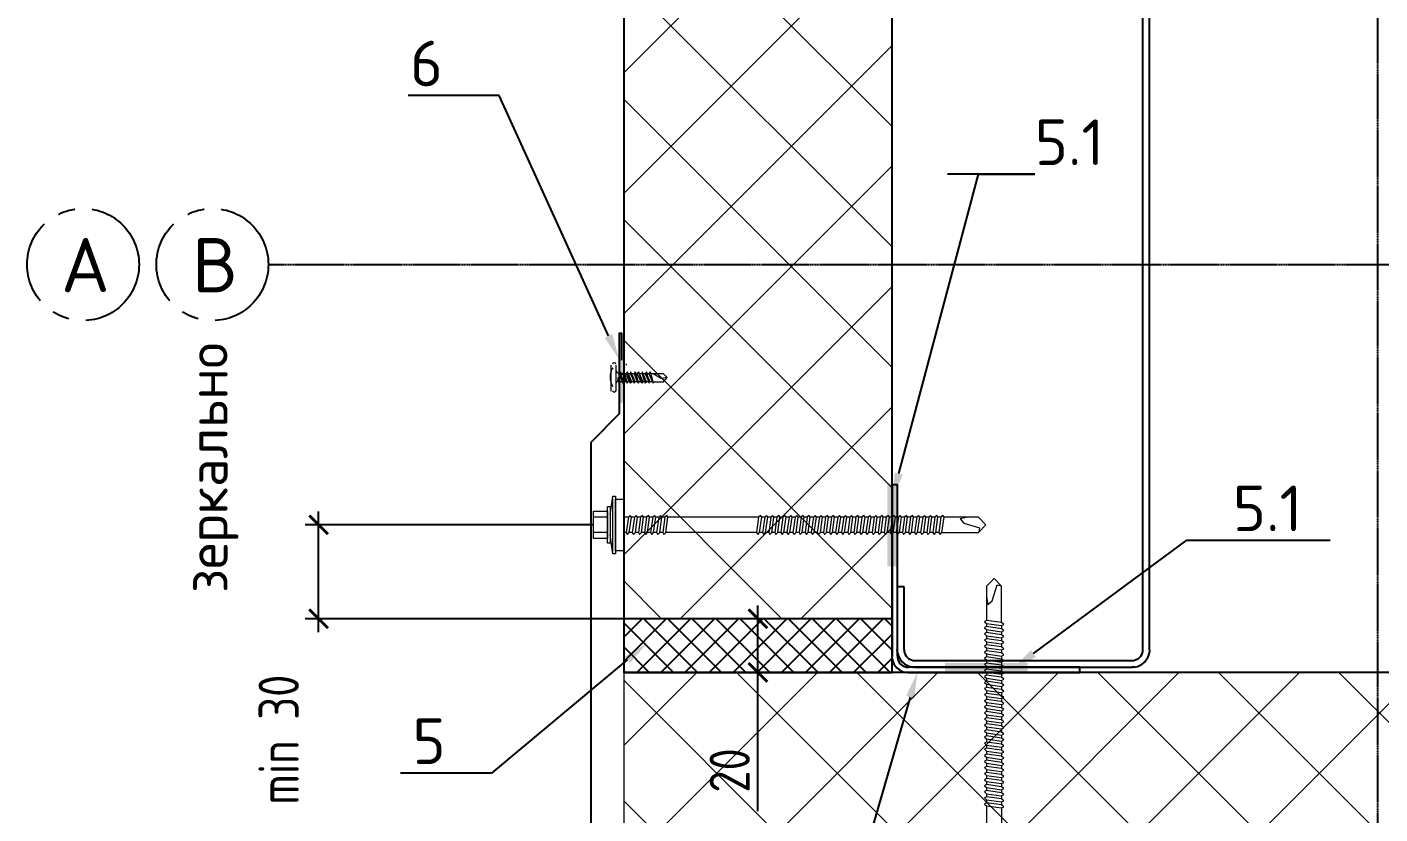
# Model space of a CAD drawing. Header units: millimetres. Extents: x -3689 to 2883575, y -702957 to -604547.
# Drawn here: x 2870078 to 2870582, y -666150 to -665857 of the extents above; entities that cross this region are included whole.
import ezdxf
from ezdxf import colors
from ezdxf.entities.mleader import LeaderData, LeaderLine
from ezdxf.math import Vec2, Vec3

# ---------------------------------------------------------------- set-up
doc = ezdxf.new("R2010")
doc.units = ezdxf.units.MM
doc.header["$PDMODE"] = 35
doc.linetypes.add('CENTER', pattern=[50.800000000000004, 31.75, -6.35, 6.35, -6.35])
doc.layers.add('A-FLOR-DIMS', color=133, linetype='Continuous', lineweight=0)
for name, color, linetype in [('A-FLOR-IDEN', 14, 'Continuous'), ('A-WALL-PATT', 181, 'Continuous'), ('S-GRID', 133, 'CENTER'), ('S-METL', 14, 'Continuous'), ('S-WALL-PATT', 181, 'Continuous')]:
    doc.layers.add(name, color=color, linetype=linetype)
doc.styles.add('GOST 2.304', font='CS_Gost2304.shx')
doc.styles.add('ЕСКД', font='isocpeur.ttf')
doc.dimstyles.new('001.5', dxfattribs={"dimscale": 10, "dimtxt": 1.5, "dimasz": 0.7, "dimexe": 0.5, "dimexo": 0, "dimgap": 0.3, "dimtad": 1, "dimdec": 0, "dimrnd": 0.001, "dimtxsty": 'GOST 2.304', "dimblk": 'ARCHTICK', "dimcen": 0, "dimdle": 0.5, "dimclrd": 256, "dimclre": 256, "dimclrt": 256, "dimadec": 0, "dimazin": 2, "dimtfac": 0.75, "dimtdec": 0, "dimtmove": 1, "dimatfit": 3, "dimfxl": 1, "dimtolj": 1, "dimarcsym": 0})

# ---------------------------------------------------------------- blocks, each defined once
blk = doc.blocks.new('_ARCHTICK')
at = {"color": 0, "linetype": 'ByBlock', "const_width": 0.15}
blk.add_lwpolyline([(-0.5, -0.5), (0.5, 0.5)], dxfattribs=at)
blk = doc.blocks.new('*D764')
at = {"layer": 'A-FLOR-DIMS', "lineweight": -2, "ltscale": 10, "transparency": 16777216}
for p, q in [((2870350.418060291, -666102.2262723129), (2870350.418060291, -666072.2262723129)), ((2870357.024077418, -666077.2262723129), (2870345.418060291, -666077.2262723129)), ((2870357.024077418, -666097.2262723129), (2870345.418060291, -666097.2262723129)), ((2870350.418060291, -666148.879841986), (2870350.418060291, -666097.2262723129))]:
    blk.add_line(p, q, dxfattribs=at)
at = {"layer": 'Defpoints', "color": 0, "ltscale": 10, "transparency": 16777216}
for p in [(2870350.418060291, -666077.2262723129), (2870357.024077418, -666077.2262723129), (2870357.024077418, -666097.2262723129)]:
    blk.add_point(p, dxfattribs=at)
at = {"layer": 'A-FLOR-DIMS', "lineweight": -2, "ltscale": 10, "transparency": 16777216, "xscale": 7, "yscale": 7, "zscale": 7}
for p, rotation in [((2870350.418060291, -666077.2262723129), 90), ((2870350.418060291, -666097.2262723129), 270)]:
    blk.add_blockref('_ARCHTICK', p, dxfattribs=dict(at, rotation=rotation))
at = {"layer": 'A-FLOR-DIMS', "ltscale": 10, "transparency": 16777216, "insert": (2870339.918060291, -666133.7369848439), "char_height": 15, "attachment_point": 5, "rotation": 90, "style": 'GOST 2.304'}
blk.add_mtext('\\A1;20', dxfattribs=at)
blk = doc.blocks.new('*U575')
at = {"color": 0, "lineweight": 0, "ltscale": 10}
for p, q in [((0.9999999999995483, 10.75821146399544), (-1.578047253216045e-13, 3.758211464021094)), ((1.999999999999548, 10.75821146399548), (0.9999999999995483, 10.75821146399544)), ((0.9999999999995483, 10.75821146399544), (1.000000000000452, -10.75821146399535)), ((2.000000000000452, -10.75821146399531), (1.999999999999548, 10.75821146399548)), ((-1.000000000000214, 5.095994904011563), (-6.200000000000213, 5.095994904011344)), ((-6.200000000000213, 5.095994904011344), (-6.199999999999785, -5.095994904011865)), ((-2.853031142658489e-13, 6.794659872000921), (-1.000000000000285, 6.794659872000879)), ((-1.000000000000285, 6.794659872000879), (-0.9999999999997147, -6.794659872000962)), ((-0.9999999999997861, -5.095994904011646), (-1.000000000000214, 5.095994904011563)), ((2.853031142658489e-13, -6.794659872000921), (-2.853031142658489e-13, 6.794659872000921)), ((4.999999999999596, 9.625768151993025), (1.999999999999596, 9.625768151992899)), ((1.999999999999596, 9.625768151992899), (2.000000000000404, -9.625768151992732)), ((5.000000000000404, -9.625768151992606), (4.999999999999596, 9.625768151993025)), ((-1.000000000000119, 2.831108280006405), (-6.200000000000118, 2.831108280006187)), ((5.960699671339194, 2.831108280006697), (4.999999999999881, 2.831108280006657)), ((5.960699671339194, 2.831108280006697), (6.413676996087806, 3.623818598440535)), ((6.75340998968594, -2.831108279977059), (5.960699671339194, 2.831108280006697)), ((6.413676996087806, 3.623818598440535), (7.093142983283565, 2.831108280006745)), ((7.093142983283565, 2.831108280006745), (7.885853301688519, -2.831108279977012)), ((8.225586295286144, 2.831108280006792), (7.093142983283565, 2.831108280006745)), ((8.225586295286144, 2.831108280006792), (7.093142983283565, 2.831108280006745)), ((8.225586295286144, 2.831108280006792), (8.678563620122066, 3.623818598440631)), ((9.018296613720201, -2.831108279976964), (8.225586295286144, 2.831108280006792)), ((8.678563620122066, 3.623818598440631), (9.358029607317826, 2.83110828000684)), ((9.358029607317826, 2.83110828000684), (10.15073992572278, -2.831108279976917)), ((10.49047291932041, 2.831108280006887), (9.358029607317826, 2.83110828000684)), ((10.49047291932041, 2.831108280006887), (9.358029607317826, 2.831108280006839)), ((10.49047291932041, 2.831108280006887), (10.94345024406902, 3.623818598440726)), ((11.28318323772536, -2.831108279976869), (10.49047291932041, 2.831108280006887)), ((10.94345024406902, 3.623818598440726), (11.62291623132298, 2.831108280006935)), ((11.62291623132298, 2.831108280006935), (12.41562654969883, -2.831108279976822)), ((12.75535954329646, 2.831108280006982), (11.62291623126478, 2.831108280006935)), ((12.75535954329646, 2.831108280006983), (11.62291623132298, 2.831108280006935)), ((12.75535954329646, 2.831108280006982), (13.20833686810328, 3.623818598440821)), ((13.54806986170141, -2.831108279976774), (12.75535954329646, 2.831108280006982)), ((13.20833686810328, 3.623818598440821), (13.88780285529904, 2.83110828000703)), ((13.88780285529904, 2.83110828000703), (14.68051317370399, -2.831108279976727)), ((15.02024616730162, 2.831108280007077), (13.88780285529904, 2.83110828000703)), ((15.02024616730162, 2.831108280007078), (13.88780285529904, 2.83110828000703)), ((15.02024616730162, 2.831108280007077), (15.47322349210843, 3.623818598440916)), ((15.81295648570657, -2.831108279976679), (15.02024616730162, 2.831108280007077)), ((15.47322349210843, 3.623818598440916), (16.1526894793042, 2.831108280007125)), ((16.1526894793042, 2.831108280007125), (16.94539979768004, -2.831108279976632)), ((17.28513279133588, 2.831108280007173), (16.1526894793042, 2.831108280007125)), ((17.28513279133588, 2.831108280007173), (16.1526894793042, 2.831108280007126)), ((17.28513279133588, 2.831108280007173), (17.73811011608449, 3.623818598441011)), ((18.07784310968262, -2.831108279976584), (17.28513279133588, 2.831108280007173)), ((17.73811011608449, 3.623818598441011), (18.41757610328025, 2.83110828000722)), ((18.41757610328025, 2.83110828000722), (19.2102864216852, -2.831108279976537)), ((19.55001941528283, 2.831108280007268), (18.41757610328025, 2.83110828000722)), ((19.55001941528283, 2.831108280007268), (18.41757610328025, 2.831108280007221)), ((19.55001941528283, 2.831108280007268), (20.00299674011875, 3.623818598441106)), ((20.34272973371688, -2.831108279976489), (19.55001941528283, 2.831108280007268)), ((20.00299674011875, 3.623818598441106), (20.68246272731451, 2.831108280007316)), ((20.68246272731451, 2.831108280007316), (21.47517304571946, -2.831108279976441)), ((21.81490603931709, 2.831108280007363), (20.68246272731451, 2.831108280007316)), ((54.50058852800316, 2.831108280007788), (20.68246272731451, 2.831108280007316)), ((54.50058852800316, 2.831108280007788), (54.95356585283909, 3.623818598441626)), ((55.29329884643724, -2.831108279975969), (54.50058852800316, 2.831108280007788)), ((54.95356585283909, 3.623818598441626), (55.63303184003485, 2.831108280007835)), ((55.63303184003485, 2.831108280007835), (56.42574215843982, -2.831108279975922)), ((56.76547515203742, 2.831108280007883), (55.63303184003485, 2.831108280007835)), ((56.76547515209563, 2.831108280007883), (57.21845247684425, 3.623818598441721)), ((57.5581854704424, -2.831108279975874), (56.76547515209563, 2.831108280007883)), ((57.21845247684425, 3.623818598441721), (57.89791846404, 2.83110828000793)), ((57.89791846404, 2.83110828000793), (58.69062878244497, -2.831108279975826)), ((59.03036177604258, 2.831108280007978), (57.89791846404, 2.83110828000793)), ((59.03036177604258, 2.831108280007978), (59.48333910087851, 3.623818598441816)), ((59.82307209447666, -2.831108279975779), (59.03036177604258, 2.831108280007978)), ((59.48333910087851, 3.623818598441816), (60.16280508807426, 2.831108280008025)), ((60.16280508807426, 2.831108280008025), (60.95551540647924, -2.831108279975731)), ((61.29524840007684, 2.831108280008073), (60.16280508807426, 2.831108280008025)), ((61.29524840007684, 2.831108280008073), (61.74822572482546, 3.623818598441911)), ((62.08795871848181, -2.831108279975684), (61.29524840007684, 2.831108280008073)), ((61.74822572482546, 3.623818598441911), (62.42769171207942, 2.83110828000812)), ((62.42769171207942, 2.83110828000812), (63.22040203045529, -2.831108279975636)), ((63.5601350240529, 2.831108280008168), (62.42769171202121, 2.83110828000812)), ((63.5601350240529, 2.831108280008168), (64.01311234885972, 3.623818598442006)), ((64.35284534245787, -2.831108279975589), (63.5601350240529, 2.831108280008168)), ((64.01311234885972, 3.623818598442006), (64.69257833605548, 2.831108280008215)), ((64.69257833605548, 2.831108280008215), (65.48528865446045, -2.831108279975541)), ((65.82502164805805, 2.831108280008263), (64.69257833605548, 2.831108280008215)), ((65.82502164805805, 2.831108280008263), (66.27799897286488, 3.623818598442101)), ((66.61773196646303, -2.831108279975494), (65.82502164805805, 2.831108280008263)), ((66.27799897286488, 3.623818598442101), (66.95746496006063, 2.83110828000831)), ((66.95746496006063, 2.83110828000831), (67.7501752784365, -2.831108279975446)), ((68.08990827209232, 2.831108280008358), (66.95746496006063, 2.83110828000831)), ((68.08990827209232, 2.831108280008358), (68.54288559684093, 3.623818598442196)), ((68.88261859043908, -2.831108279975399), (68.08990827209232, 2.831108280008358)), ((68.54288559684093, 3.623818598442196), (69.22235158403669, 2.831108280008406)), ((69.22235158403669, 2.831108280008406), (70.01506190244166, -2.831108279975351)), ((70.35479489603927, 2.831108280008453), (69.22235158403669, 2.831108280008406)), ((70.35479489603927, 2.831108280008453), (70.8077722208752, 3.623818598442291)), ((71.14750521447334, -2.831108279975303), (70.35479489603927, 2.831108280008453)), ((70.8077722208752, 3.623818598442291), (71.48723820807095, 2.831108280008501)), ((71.48723820807095, 2.831108280008501), (72.27994852647592, -2.831108279975256)), ((72.61968152007353, 2.831108280008548), (71.48723820807095, 2.831108280008501)), ((72.61968152007353, 2.831108280008548), (73.07265884482214, 3.623818598442387)), ((73.41239183842029, -2.831108279975208), (72.61968152007353, 2.831108280008548)), ((73.07265884482214, 3.623818598442387), (73.7521248320179, 2.831108280008596)), ((73.7521248320179, 2.831108280008596), (74.54483515045195, -2.831108279975161)), ((74.88456814404958, 2.831108280008643), (73.7521248320179, 2.831108280008596)), ((74.88456814404961, 2.831108280008642), (75.33754546879823, 3.623818598442481)), ((75.67727846239634, -2.831108279975114), (74.88456814404961, 2.831108280008642)), ((75.33754546879823, 3.623818598442481), (76.01701145599398, 2.83110828000869)), ((76.01701145599398, 2.83110828000869), (76.80972177439892, -2.831108279975067)), ((77.14945476799656, 2.831108280008737), (76.01701145599398, 2.83110828000869)), ((77.14945476799656, 2.831108280008737), (77.60243209283249, 3.623818598442576)), ((77.9421650864306, -2.831108279975019), (77.14945476799656, 2.831108280008737)), ((77.60243209283249, 3.623818598442576), (78.28189808002824, 2.831108280008785)), ((78.28189808002824, 2.831108280008785), (79.07460839843318, -2.831108279974972)), ((79.41434139203082, 2.831108280008833), (78.28189808002824, 2.831108280008785)), ((79.41434139203082, 2.831108280008833), (79.86731871677944, 3.623818598442671)), ((80.20705171043576, -2.831108279974924), (79.41434139203082, 2.831108280008833)), ((79.86731871677944, 3.623818598442671), (80.5467847040334, 2.83110828000888)), ((80.5467847040334, 2.83110828000888), (81.33949502240924, -2.831108279974877)), ((81.67922801600687, 2.831108280008928), (80.54678470397519, 2.83110828000888)), ((81.67922801600687, 2.831108280008928), (82.1322053408137, 3.623818598442766)), ((82.47193833441182, -2.831108279974829), (81.67922801600687, 2.831108280008928)), ((82.1322053408137, 3.623818598442766), (82.81167132800945, 2.831108280008975)), ((82.81167132800945, 2.831108280008975), (83.6043816464144, -2.831108279974782)), ((83.94411464001203, 2.831108280009023), (82.81167132800945, 2.831108280008975)), ((83.94411464001203, 2.831108280009023), (84.39709196481886, 3.623818598442861)), ((84.73682495841697, -2.831108279974734), (83.94411464001203, 2.831108280009023)), ((84.39709196481886, 3.623818598442861), (85.07655795201461, 2.831108280009071)), ((85.07655795201461, 2.831108280009071), (85.86926827039045, -2.831108279974686)), ((86.2090012640463, 2.831108280009118), (85.07655795201461, 2.831108280009071)), ((86.2090012640463, 2.831108280009118), (86.66197858879491, 3.623818598442957)), ((87.00171158239303, -2.831108279974639), (86.2090012640463, 2.831108280009118)), ((86.66197858879491, 3.623818598442957), (87.34144457599066, 2.831108280009166)), ((87.34144457599066, 2.831108280009166), (88.1341548943956, -2.831108279974591)), ((88.47388788799324, 2.831108280009213), (87.34144457599066, 2.831108280009166)), ((88.47388788799324, 2.831108280009213), (88.92686521282917, 3.623818598443052)), ((89.26659820642729, -2.831108279974544), (88.47388788799324, 2.831108280009213)), ((88.92686521282917, 3.623818598443052), (89.60633120002493, 2.831108280009261)), ((89.60633120002493, 2.831108280009261), (90.39904151842987, -2.831108279974496)), ((90.7387745120275, 2.831108280009308), (89.60633120002493, 2.831108280009261)), ((90.7387745120275, 2.831108280009308), (91.19175183677612, 3.623818598443147)), ((91.53148483037424, -2.831108279974448), (90.7387745120275, 2.831108280009308)), ((91.19175183677612, 3.623818598443147), (91.87121782397188, 2.831108280009356)), ((91.87121782397188, 2.831108280009356), (92.66392814240592, -2.831108279974401)), ((93.00366113600356, 2.831108280009403), (91.87121782397188, 2.831108280009356)), ((93.00366113600356, 2.831108280009403), (93.45663846081038, 3.623818598443242)), ((93.7963714544085, -2.831108279974353), (93.00366113600356, 2.831108280009403)), ((93.45663846081038, 3.623818598443242), (94.13610444800614, 2.831108280009451)), ((94.13610444800614, 2.831108280009451), (94.92881476641108, -2.831108279974306)), ((95.26854776000872, 2.831108280009498), (94.13610444800614, 2.831108280009451)), ((95.26854776000872, 2.831108280009498), (95.72152508484464, 3.623818598443337)), ((96.06125807844276, -2.831108279974258), (95.26854776000872, 2.831108280009498)), ((95.72152508484464, 3.623818598443337), (96.4009910720404, 2.831108280009546)), ((96.4009910720404, 2.831108280009546), (97.19370139038713, -2.831108279974211)), ((97.53343438398477, 2.831108280009593), (96.4009910720404, 2.831108280009546)), ((97.53343438404298, 2.831108280009593), (97.9864117087916, 3.623818598443432)), ((98.32614470238971, -2.831108279974163), (97.53343438404298, 2.831108280009593)), ((97.9864117087916, 3.623818598443432), (98.66587769598735, 2.831108280009641)), ((98.66587769598735, 2.831108280009641), (99.4585880144214, -2.831108279974116)), ((99.79832100801903, 2.831108280009689), (98.66587769598735, 2.831108280009641)), ((99.79832100801903, 2.831108280009689), (100.2512983328259, 3.623818598443527)), ((100.591031326424, -2.831108279974068), (99.79832100801903, 2.831108280009689)), ((100.2512983328259, 3.623818598443527), (100.9307643200216, 2.831108280009736)), ((100.9307643200216, 2.831108280009736), (101.7234746384266, -2.83110827997402)), ((102.0632076320242, 2.831108280009784), (100.9307643200216, 2.831108280009736)), ((102.0632076320242, 2.831108280009784), (102.5161849568019, 3.623818598443622)), ((102.8559179504, -2.831108279973973), (102.0632076320242, 2.831108280009784)), ((102.5161849568019, 3.623818598443622), (103.1956509439977, 2.831108280009831)), ((103.1956509439977, 2.831108280009831), (103.9883612624026, -2.831108279973925)), ((104.3280942560002, 2.831108280009879), (103.1956509439977, 2.831108280009831)), ((104.3280942560002, 2.831108280009879), (104.7810715808071, 3.623818598443717)), ((105.1208045744052, -2.831108279973878), (104.3280942560002, 2.831108280009879)), ((104.7810715808071, 3.623818598443717), (105.4605375680028, 2.831108280009926)), ((105.4605375680028, 2.831108280009926), (106.2532478864078, -2.83110827997383)), ((106.5929808800054, 2.831108280009974), (105.4605375680028, 2.831108280009926)), ((106.5929808800054, 2.831108280009974), (107.0459582048413, 3.623818598443812)), ((107.3856911984394, -2.831108279973783), (106.5929808800054, 2.831108280009974)), ((107.0459582048413, 3.623818598443812), (107.7254241920371, 2.831108280010021)), ((107.7254241920371, 2.831108280010021), (108.518134510442, -2.831108279973735)), ((108.8578675040397, 2.831108280010069), (107.7254241920371, 2.831108280010021)), ((108.8578675040397, 2.831108280010069), (109.3108448287883, 3.623818598443907)), ((109.6505778223864, -2.831108279973688), (108.8578675040397, 2.831108280010069)), ((109.3108448287883, 3.623818598443907), (109.990310815984, 2.831108280010116)), ((109.990310815984, 2.831108280010116), (110.7830211344181, -2.83110827997364)), ((111.1227541280157, 2.831108280010164), (109.990310815984, 2.831108280010116)), ((111.1227541280157, 2.831108280010164), (111.5757314528225, 3.623818598444002)), ((111.9154644464207, -2.831108279973593), (111.1227541280157, 2.831108280010164)), ((111.5757314528225, 3.623818598444002), (112.2551974400183, 2.831108280010211)), ((112.2551974400183, 2.831108280010211), (113.0479077584232, -2.831108279973545)), ((113.3876407520209, 2.831108280010259), (112.2551974400183, 2.831108280010211)), ((113.3876407520209, 2.831108280010259), (113.8406180767986, 3.623818598444097)), ((114.1803510703967, -2.831108279973498), (113.3876407520209, 2.831108280010259)), ((113.8406180767986, 3.623818598444097), (114.5200840639943, 2.831108280010307)), ((114.5200840639943, 2.831108280010307), (115.3127943823993, -2.83110827997345)), ((115.6525273759969, 2.831108280010354), (114.5200840639943, 2.831108280010307)), ((115.6525273759969, 2.831108280010354), (116.1055047008037, 3.623818598444192)), ((116.4452376944019, -2.831108279973402), (115.6525273759969, 2.831108280010354)), ((116.1055047008037, 3.623818598444192), (116.7849706879995, 2.831108280010402)), ((116.7849706879995, 2.831108280010402), (117.5776810064336, -2.831108279973355)), ((117.9174140000312, 2.831108280010449), (116.7849706879995, 2.831108280010402)), ((117.9174140000312, 2.831108280010449), (118.370391324838, 3.623818598444288)), ((118.7101243184361, -2.831108279973307), (117.9174140000312, 2.831108280010449)), ((118.370391324838, 3.623818598444288), (119.0498573120338, 2.831108280010497)), ((119.0498573120338, 2.831108280010497), (119.8425676303805, -2.83110827997326)), ((120.1823006239781, 2.831108280010544), (119.0498573120338, 2.831108280010497)), ((120.1823006240363, 2.831108280010544), (120.6352779488141, 3.623818598444383)), ((120.9750109424122, -2.831108279973212), (120.1823006240363, 2.831108280010544)), ((120.6352779488141, 3.623818598444383), (121.3147439360098, 2.831108280010592)), ((121.3147439360098, 2.831108280010592), (122.1074542544148, -2.831108279973165)), ((122.4471872480124, 2.83110828001064), (121.3147439360098, 2.831108280010592)), ((122.4471872480124, 2.83110828001064), (122.9001645728192, 3.623818598444478)), ((123.2398975664173, -2.831108279973117), (122.4471872480124, 2.83110828001064)), ((122.9001645728192, 3.623818598444478), (123.579630560015, 2.831108280010687)), ((123.5796305600149, 2.831108280010687), (137.1689503039877, 2.831108280011258)), ((123.579630560015, 2.831108280010687), (124.3723408784199, -2.83110827997307)), ((131.733222406422, -0.6794659872056961), (137.6219276287947, 1.132443311992857)), ((137.168891720008, 2.831108280011258), (140, 1.252163460215004e-11)), ((140, 1.252163460215004e-11), (137.1688917200664, -2.831108279972532)), ((137.6219276287947, 1.132443311992857), (137.310505717999, 2.689552866000027)), ((-0.9999999999998811, -2.831108279977385), (-6.19999999999988, -2.831108279977603)), ((1.578047253205254e-13, -3.758211463995394), (1.000000000000452, -10.75821146399535)), ((6.75340998968594, -2.831108279977058), (5.000000000000119, -2.831108279977132)), ((7.432875976881695, -3.510574267172757), (6.75340998968594, -2.831108279977059)), ((7.885853301688519, -2.831108279977012), (7.432875976881695, -3.510574267172757)), ((9.018296613720201, -2.831108279976964), (7.885853301688519, -2.831108279977012)), ((9.018296613720201, -2.831108279976963), (7.885853301688519, -2.831108279977011)), ((9.697762600915956, -3.510574267172662), (9.018296613720201, -2.831108279976964)), ((10.15073992572278, -2.831108279976917), (9.697762600915956, -3.510574267172662)), ((11.28318323766715, -2.831108279976869), (10.15073992572278, -2.831108279976917)), ((11.28318323772536, -2.831108279976868), (10.15073992572278, -2.831108279976916)), ((11.96264922492111, -3.510574267172567), (11.28318323772536, -2.831108279976869)), ((12.41562654969883, -2.831108279976822), (11.96264922492111, -3.510574267172567)), ((13.54806986170141, -2.831108279976774), (12.41562654969883, -2.831108279976822)), ((13.54806986170141, -2.831108279976773), (12.41562654969883, -2.83110827997682)), ((14.22753584889717, -3.510574267172472), (13.54806986170141, -2.831108279976774)), ((14.68051317370399, -2.831108279976727), (14.22753584889717, -3.510574267172472)), ((15.81295648570657, -2.831108279976679), (14.68051317370399, -2.831108279976727)), ((15.81295648570657, -2.831108279976678), (14.68051317370399, -2.831108279976725)), ((16.49242247290232, -3.510574267172377), (15.81295648570657, -2.831108279976679)), ((16.94539979768004, -2.831108279976632), (16.49242247290232, -3.510574267172377)), ((18.07784310968262, -2.831108279976584), (16.94539979768004, -2.831108279976632)), ((18.07784310968262, -2.831108279976584), (16.94539979768004, -2.831108279976631)), ((18.75730909687838, -3.510574267172282), (18.07784310968262, -2.831108279976584)), ((19.2102864216852, -2.831108279976537), (18.75730909687838, -3.510574267172282)), ((20.34272973371688, -2.831108279976489), (19.2102864216852, -2.831108279976537)), ((20.34272973371688, -2.831108279976489), (19.2102864216852, -2.831108279976536)), ((21.02219572091264, -3.510574267172187), (20.34272973371688, -2.831108279976489)), ((21.47517304571946, -2.831108279976441), (21.02219572091264, -3.510574267172187)), ((55.29329884643724, -2.83110827997597), (21.47517304571946, -2.831108279976441)), ((55.97276483363299, -3.510574267171667), (55.29329884643724, -2.831108279975969)), ((56.42574215843982, -2.831108279975922), (55.97276483363299, -3.510574267171667)), ((57.55818547038419, -2.831108279975874), (56.42574215843982, -2.831108279975922)), ((58.23765145763815, -3.510574267171572), (57.5581854704424, -2.831108279975874)), ((58.69062878244497, -2.831108279975826), (58.23765145763815, -3.510574267171572)), ((59.82307209447666, -2.831108279975779), (58.69062878244497, -2.831108279975826)), ((60.50253808167241, -3.510574267171477), (59.82307209447666, -2.831108279975779)), ((60.95551540647924, -2.831108279975731), (60.50253808167241, -3.510574267171477)), ((62.08795871842361, -2.831108279975684), (60.95551540647924, -2.831108279975731)), ((62.76742470567757, -3.510574267171382), (62.08795871848181, -2.831108279975684)), ((63.22040203045529, -2.831108279975636), (62.76742470567757, -3.510574267171382)), ((64.35284534245787, -2.831108279975589), (63.22040203045529, -2.831108279975636)), ((65.03231132965362, -3.510574267171287), (64.35284534245787, -2.831108279975589)), ((65.48528865446045, -2.831108279975541), (65.03231132965362, -3.510574267171287)), ((66.61773196646303, -2.831108279975494), (65.48528865446045, -2.831108279975541)), ((67.29719795365878, -3.510574267171191), (66.61773196646303, -2.831108279975494)), ((67.7501752784365, -2.831108279975446), (67.29719795365878, -3.510574267171191)), ((68.88261859043908, -2.831108279975399), (67.7501752784365, -2.831108279975446)), ((69.56208457763483, -3.510574267171096), (68.88261859043908, -2.831108279975399)), ((70.01506190244166, -2.831108279975351), (69.56208457763483, -3.510574267171096)), ((71.14750521447334, -2.831108279975303), (70.01506190244166, -2.831108279975351)), ((71.8269712016691, -3.510574267171001), (71.14750521447334, -2.831108279975303)), ((72.27994852647592, -2.831108279975256), (71.8269712016691, -3.510574267171001)), ((73.41239183842029, -2.831108279975208), (72.27994852647592, -2.831108279975256)), ((74.09185782567425, -3.510574267170906), (73.41239183842029, -2.831108279975208)), ((74.54483515045195, -2.831108279975161), (74.09185782567425, -3.510574267170906)), ((75.67727846239632, -2.831108279975113), (74.54483515045195, -2.831108279975161)), ((76.3567444495921, -3.510574267170812), (75.67727846239634, -2.831108279975114)), ((76.80972177439892, -2.831108279975067), (76.3567444495921, -3.510574267170812)), ((77.9421650864306, -2.831108279975019), (76.80972177439892, -2.831108279975067)), ((78.62163107362636, -3.510574267170717), (77.9421650864306, -2.831108279975019)), ((79.07460839843318, -2.831108279974972), (78.62163107362636, -3.510574267170717)), ((80.20705171037756, -2.831108279974924), (79.07460839843318, -2.831108279974972)), ((80.88651769763152, -3.510574267170622), (80.20705171043576, -2.831108279974924)), ((81.33949502240924, -2.831108279974877), (80.88651769763152, -3.510574267170622)), ((82.47193833441182, -2.831108279974829), (81.33949502240924, -2.831108279974877)), ((83.15140432160757, -3.510574267170527), (82.47193833441182, -2.831108279974829)), ((83.6043816464144, -2.831108279974782), (83.15140432160757, -3.510574267170527)), ((84.73682495841697, -2.831108279974734), (83.6043816464144, -2.831108279974782)), ((85.41629094561273, -3.510574267170432), (84.73682495841697, -2.831108279974734)), ((85.86926827039045, -2.831108279974686), (85.41629094561273, -3.510574267170432)), ((87.00171158239303, -2.831108279974639), (85.86926827039045, -2.831108279974686)), ((87.68117756958878, -3.510574267170337), (87.00171158239303, -2.831108279974639)), ((88.1341548943956, -2.831108279974591), (87.68117756958878, -3.510574267170337)), ((89.26659820642729, -2.831108279974544), (88.1341548943956, -2.831108279974591)), ((89.94606419362304, -3.510574267170242), (89.26659820642729, -2.831108279974544)), ((90.39904151842987, -2.831108279974496), (89.94606419362304, -3.510574267170242)), ((91.53148483037424, -2.831108279974448), (90.39904151842987, -2.831108279974496)), ((92.2109508176282, -3.510574267170147), (91.53148483037424, -2.831108279974448)), ((92.66392814240592, -2.831108279974401), (92.2109508176282, -3.510574267170147)), ((93.7963714544085, -2.831108279974353), (92.66392814240592, -2.831108279974401)), ((94.47583744160426, -3.510574267170051), (93.7963714544085, -2.831108279974353)), ((94.92881476641108, -2.831108279974306), (94.47583744160426, -3.510574267170051)), ((96.06125807844276, -2.831108279974258), (94.92881476641108, -2.831108279974306)), ((96.74072406563852, -3.510574267169956), (96.06125807844276, -2.831108279974258)), ((97.19370139038713, -2.831108279974211), (96.74072406563852, -3.510574267169956)), ((98.32614470238971, -2.831108279974163), (97.19370139038713, -2.831108279974211)), ((99.00561068958547, -3.510574267169861), (98.32614470238971, -2.831108279974163)), ((99.4585880144214, -2.831108279974116), (99.00561068958547, -3.510574267169861)), ((100.591031326424, -2.831108279974068), (99.4585880144214, -2.831108279974116)), ((101.2704973136197, -3.510574267169766), (100.591031326424, -2.831108279974068)), ((101.7234746384266, -2.83110827997402), (101.2704973136197, -3.510574267169766)), ((102.8559179504, -2.831108279973973), (101.7234746384266, -2.83110827997402)), ((103.5353839376249, -3.510574267169671), (102.8559179504, -2.831108279973973)), ((103.9883612624026, -2.831108279973925), (103.5353839376249, -3.510574267169671)), ((105.1208045744052, -2.831108279973878), (103.9883612624026, -2.831108279973925)), ((105.8002705616009, -3.510574267169576), (105.1208045744052, -2.831108279973878)), ((106.2532478864078, -2.83110827997383), (105.8002705616009, -3.510574267169576)), ((107.3856911984394, -2.831108279973783), (106.2532478864078, -2.83110827997383)), ((108.0651571856352, -3.510574267169481), (107.3856911984394, -2.831108279973783)), ((108.518134510442, -2.831108279973735), (108.0651571856352, -3.510574267169481)), ((109.6505778223864, -2.831108279973688), (108.5181345103838, -2.831108279973735)), ((110.3300438095822, -3.510574267169386), (109.6505778223864, -2.831108279973688)), ((110.7830211344181, -2.83110827997364), (110.3300438095822, -3.510574267169386)), ((111.9154644464207, -2.831108279973593), (110.7830211344181, -2.83110827997364)), ((112.5949304336164, -3.51057426716929), (111.9154644464207, -2.831108279973593)), ((113.0479077584232, -2.831108279973545), (112.5949304336164, -3.51057426716929)), ((114.1803510703967, -2.831108279973498), (113.0479077584232, -2.831108279973545)), ((114.8598170576507, -3.510574267169195), (114.1803510703967, -2.831108279973498)), ((115.3127943823993, -2.83110827997345), (114.8598170576507, -3.510574267169195)), ((116.4452376944019, -2.831108279973402), (115.3127943823993, -2.83110827997345)), ((117.1247036815976, -3.5105742671691), (116.4452376944019, -2.831108279973402)), ((117.5776810064336, -2.831108279973355), (117.1247036815976, -3.5105742671691)), ((118.7101243184361, -2.831108279973307), (117.5776810064336, -2.831108279973355)), ((119.3895903056319, -3.510574267169005), (118.7101243184361, -2.831108279973307)), ((119.8425676303805, -2.83110827997326), (119.3895903056319, -3.510574267169005)), ((120.9750109424122, -2.831108279973212), (119.8425676303805, -2.83110827997326)), ((121.6544769296079, -3.51057426716891), (120.9750109424122, -2.831108279973212)), ((122.1074542544148, -2.831108279973165), (121.6544769296079, -3.51057426716891)), ((123.2398975664173, -2.831108279973117), (122.1074542544148, -2.831108279973165)), ((123.9193635536131, -3.510574267168815), (123.2398975664173, -2.831108279973117)), ((124.3723408784199, -2.83110827997307), (123.9193635536131, -3.510574267168815)), ((137.1689503040461, -2.831108279972532), (124.3723408784199, -2.83110827997307)), ((130.3742904320306, -2.264886624015184), (131.733222406422, -0.6794659872056961)), ((133.2053987120226, -2.831108279972699), (130.3742904320306, -2.264886624015184)), ((-6.199999999999785, -5.095994904011865), (-0.9999999999997861, -5.095994904011646)), ((-0.9999999999997147, -6.794659872000962), (2.853031142658489e-13, -6.794659872000921)), ((2.000000000000404, -9.625768151992732), (5.000000000000404, -9.625768151992606)), ((1.000000000000452, -10.75821146399535), (2.000000000000452, -10.75821146399531))]:
    blk.add_line(p, q, dxfattribs=at)
blk = doc.blocks.new('*D771')
at = {"layer": 'A-FLOR-DIMS', "lineweight": -2, "ltscale": 10, "transparency": 16777216}
for p, q in [((2870186.732890288, -666082.2262723129), (2870186.732890288, -666037.2262723129)), ((2870289.212822034, -666042.2262723129), (2870181.732890288, -666042.2262723129)), ((2870300.412822034, -666077.2262723129), (2870181.732890288, -666077.2262723129))]:
    blk.add_line(p, q, dxfattribs=at)
at = {"layer": 'Defpoints', "color": 0, "ltscale": 10, "transparency": 16777216}
for p in [(2870186.732890288, -666042.2262723129), (2870289.212822034, -666042.2262723129), (2870300.412822034, -666077.2262723129)]:
    blk.add_point(p, dxfattribs=at)
at = {"layer": 'A-FLOR-DIMS', "lineweight": -2, "ltscale": 10, "transparency": 16777216, "xscale": 7, "yscale": 7, "zscale": 7}
for p, rotation in [((2870186.732890288, -666042.2262723129), 90), ((2870186.732890288, -666077.2262723129), 270)]:
    blk.add_blockref('_ARCHTICK', p, dxfattribs=dict(at, rotation=rotation))
at = {"layer": 'A-FLOR-DIMS', "ltscale": 10, "transparency": 16777216, "insert": (2870171.874667617, -666122.2567021584), "char_height": 15, "attachment_point": 5, "rotation": 90, "style": 'GOST 2.304'}
blk.add_mtext('\\A1;min 30', dxfattribs=at)
blk = doc.blocks.new('*U701')
for p in [(0, 200), (-200, 0)]:
    blk.add_line(p, (0, 0))
for points in [[(-11.60660171776544, 230.6066017178237), (-11.60660171776544, 240.6066017178237), (-10.60660171776544, 240.6066017178237), (-10.60660171776544, 210.6066017178237), (0, 200)], [(-230.6066017178237, 11.60660171779455), (-240.6066017178237, 11.60660171779455), (-240.6066017178237, 10.60660171779455), (-210.6066017178237, 10.60660171779455), (-200, 0)]]:
    blk.add_lwpolyline(points)

msp = doc.modelspace()

# ---------------------------------------------------------------- hatches: boundary and pattern name
at = {"lineweight": 0}
h = msp.add_hatch(dxfattribs=at)
h.set_pattern_fill('ANSI37', color=181, scale=10, style=0)
h.set_pattern_definition([(45, (2870340.412822033, -666821.5984156267), (-22.45064030267288, 22.45064030267288), []), (135, (2870340.412822033, -666821.5984156267), (-22.45064030267288, -22.45064030267288), [])])
h.paths.add_polyline_path([(2870300.412822033, -665748.0487906558), (2870300.412822033, -666077.2262723127), (2870400.412822033, -666077.2262723127), (2870400.412822033, -665748.0487906558)])
h = msp.add_hatch(dxfattribs=at)
h.set_pattern_fill('ANSI37', color=181, scale=10, angle=89.99999999999997, style=0)
h.set_pattern_definition([(134.9999999999999, (2871300.423298533, -666157.2262723127), (-22.4506403026729, -22.45064030267286), []), (225, (2871300.423298533, -666157.2262723127), (22.45064030267286, -22.4506403026729), [])])
edge = h.paths.add_edge_path()
edge.add_line((2870300.423298533, -666197.2262723127), (2870831.680241141, -666197.2262723127))
edge.add_line((2870831.680241141, -666195.0782184814), (2870831.680241141, -666097.2262723127))
edge.add_line((2870831.680241141, -666097.2262723127), (2870300.423298533, -666097.2262723127))
edge.add_line((2870300.423298533, -666097.2262723127), (2870300.423298533, -666195.5727541357))
at = {"layer": 'A-WALL-PATT'}
h = msp.add_hatch(dxfattribs=at)
h.set_pattern_fill('ANSI37', color=256, scale=2, angle=90)
h.set_pattern_definition([(135, (2884132.721264835, -909805.5705954139), (-4.490128060534577, -4.490128060534576), []), (225, (2884132.721264835, -909805.5705954139), (4.490128060534576, -4.490128060534577), [])])
h.paths.add_polyline_path([(2870300.423298533, -666077.2262723127), (2870400.412822033, -666077.2262723127), (2870400.412822033, -666097.2262723127), (2870300.423298533, -666097.2262723127)])
at = {"layer": 'S-WALL-PATT', "lineweight": 0, "ltscale": 10}
h = msp.add_hatch(color=256, dxfattribs=at)
h.dxf.hatch_style = 1
h.paths.add_polyline_path([(2870300.223423723, -665980.5584603059), (2870298.711775979, -665980.5584603059), (2870298.711775979, -665996.7888231683), (2870300.223423723, -665996.7888231683)])
h = msp.add_hatch(color=256, dxfattribs=at)
h.dxf.hatch_style = 1
h.paths.add_polyline_path([(2870402.672141246, -666026.8419862093), (2870398.639775971, -666026.8419862093), (2870398.639775971, -666057.6632435431), (2870402.672141246, -666057.6632435431)])
h = msp.add_hatch(color=256, dxfattribs=at)
h.dxf.hatch_style = 1
h.paths.add_polyline_path([(2870450.95825206, -666093.6951789648), (2870450.95825206, -666097.7275442394), (2870420.136994726, -666097.7275442394), (2870420.136994726, -666093.6951789648)])

# ---------------------------------------------------------------- linework, layer by layer
at = {"color": 5}
for p, q in [((2870300.412822033, -665748.0487906558), (2870300.412822033, -666077.2262723127)), ((2870400.412822033, -666077.2262723127), (2870400.412822033, -665748.0487906558)), ((2870831.680241141, -666097.2262723127), (2870300.423298533, -666097.2262723127))]:
    msp.add_line(p, q, dxfattribs=at)
at = {"color": 5, "lineweight": 0}
for p, q in [((2870300.412822033, -666077.2262723127), (2870400.412822033, -666077.2262723127)), ((2870300.423298533, -666097.2262723127), (2870300.423298533, -666197.2262723127))]:
    msp.add_line(p, q, dxfattribs=at)
at = {"color": 7, "linetype": 'Continuous', "lineweight": 20, "true_color": 0x000007}
for points in [[(2870295.709120406, -665992.4194331125), (2870295.709120406, -665982.6570890837), (2870295.709120406, -665982.6570890837)], [(2870297.529218445, -665982.6570890837), (2870297.529218445, -665992.4194331125), (2870297.529218445, -665992.4194331125)], [(2870299.183853026, -665985.966358246), (2870299.183853026, -665985.1390409556), (2870298.687462652, -665985.966358246), (2870300.011170317, -665988.9447004918)], [(2870299.183853026, -665985.1390409556), (2870300.011170317, -665989.4410908662), (2870300.011170317, -665989.4410908662)], [(2870300.838487607, -665985.966358246), (2870300.507560691, -665985.1390409556), (2870300.011170317, -665985.966358246), (2870301.334877982, -665988.9447004918)], [(2870300.507560691, -665985.1390409556), (2870301.665804898, -665989.4410908662), (2870301.665804898, -665989.4410908662)], [(2870301.334877982, -665982.1606987093), (2870301.334877982, -665982.6570890837), (2870301.334877982, -665982.6570890837)], [(2870302.162195272, -665985.966358246), (2870301.665804898, -665985.1390409556), (2870301.334877982, -665985.966358246), (2870302.493122188, -665988.9447004918)], [(2870301.665804898, -665985.1390409556), (2870302.989512563, -665989.4410908662), (2870302.989512563, -665989.4410908662)], [(2870302.989512563, -665985.1390409556), (2870304.313220228, -665989.4410908662), (2870304.313220228, -665989.4410908662)], [(2870303.485902937, -665985.966358246), (2870302.989512563, -665985.1390409556), (2870302.989512563, -665985.966358246), (2870304.313220228, -665988.9447004918)], [(2870304.644147144, -665985.966358246), (2870304.644147144, -665985.1390409556), (2870304.313220228, -665985.966358246), (2870305.471464434, -665988.9447004918)], [(2870304.644147144, -665985.1390409556), (2870305.967854809, -665989.4410908662), (2870305.967854809, -665989.4410908662)], [(2870306.298781725, -665985.966358246), (2870305.967854809, -665985.1390409556), (2870305.471464434, -665985.966358246), (2870306.795172099, -665988.9447004918)], [(2870305.967854809, -665985.1390409556), (2870307.291562474, -665989.4410908662), (2870307.291562474, -665989.4410908662)], [(2870307.291562474, -665985.1390409556), (2870308.44980668, -665989.4410908662), (2870308.44980668, -665989.4410908662)], [(2870307.62248939, -665985.966358246), (2870307.291562474, -665985.1390409556), (2870307.291562474, -665985.966358246), (2870308.118879764, -665988.9447004918)], [(2870309.773514345, -665985.966358246), (2870308.946197055, -665985.966358246), (2870308.946197055, -665985.1390409556), (2870308.44980668, -665985.966358246), (2870309.773514345, -665988.9447004918), (2870308.946197055, -665988.9447004918)], [(2870308.946197055, -665985.1390409556), (2870309.773514345, -665989.4410908662), (2870309.773514345, -665989.4410908662)], [(2870310.600831636, -665985.966358246), (2870310.26990472, -665985.1390409556), (2870309.773514345, -665985.966358246), (2870311.09722201, -665988.9447004918), (2870310.26990472, -665988.9447004918)], [(2870310.26990472, -665985.1390409556), (2870311.428148927, -665989.4410908662), (2870311.428148927, -665989.4410908662)], [(2870298.687462652, -665985.966358246), (2870298.356535736, -665985.966358246), (2870298.356535736, -665985.966358246)], [(2870298.356535736, -665988.9447004918), (2870298.687462652, -665989.4410908662), (2870299.183853026, -665988.9447004918), (2870298.356535736, -665987.2900659109)], [(2870298.356535736, -665988.9447004918), (2870298.356535736, -665987.2900659109), (2870298.356535736, -665987.2900659109)], [(2870298.356535736, -665988.6137735758), (2870298.687462652, -665989.4410908662), (2870298.687462652, -665989.4410908662)], [(2870300.011170317, -665988.9447004918), (2870300.011170317, -665989.4410908662), (2870300.507560691, -665988.9447004918), (2870299.183853026, -665985.966358246)], [(2870300.011170317, -665985.966358246), (2870299.183853026, -665985.966358246), (2870299.183853026, -665985.966358246)], [(2870300.011170317, -665988.9447004918), (2870299.183853026, -665988.9447004918), (2870299.183853026, -665988.9447004918)], [(2870301.334877982, -665988.9447004918), (2870300.507560691, -665988.9447004918), (2870300.507560691, -665988.9447004918)], [(2870301.334877982, -665985.966358246), (2870300.838487607, -665985.966358246), (2870300.838487607, -665985.966358246)], [(2870301.334877982, -665988.9447004918), (2870301.665804898, -665989.4410908662), (2870301.665804898, -665988.9447004918), (2870300.838487607, -665985.966358246)], [(2870302.493122188, -665988.9447004918), (2870301.665804898, -665988.9447004918), (2870301.665804898, -665988.9447004918)], [(2870302.989512563, -665985.966358246), (2870302.162195272, -665985.966358246), (2870302.162195272, -665985.966358246)], [(2870302.493122188, -665988.9447004918), (2870302.989512563, -665989.4410908662), (2870303.485902937, -665988.9447004918), (2870302.162195272, -665985.966358246)], [(2870304.313220228, -665985.966358246), (2870303.485902937, -665985.966358246), (2870303.485902937, -665985.966358246)], [(2870304.313220228, -665988.9447004918), (2870304.313220228, -665989.4410908662), (2870304.644147144, -665988.9447004918), (2870303.485902937, -665985.966358246)], [(2870304.313220228, -665988.9447004918), (2870303.485902937, -665988.9447004918), (2870303.485902937, -665988.9447004918)], [(2870305.471464434, -665985.966358246), (2870304.644147144, -665985.966358246), (2870304.644147144, -665985.966358246)], [(2870305.471464434, -665988.9447004918), (2870305.967854809, -665989.4410908662), (2870305.967854809, -665988.9447004918), (2870304.644147144, -665985.966358246)], [(2870305.471464434, -665988.9447004918), (2870304.644147144, -665988.9447004918), (2870304.644147144, -665988.9447004918)], [(2870306.795172099, -665988.9447004918), (2870305.967854809, -665988.9447004918), (2870305.967854809, -665988.9447004918)], [(2870307.291562474, -665985.966358246), (2870306.298781725, -665985.966358246), (2870306.298781725, -665985.966358246)], [(2870306.795172099, -665988.9447004918), (2870307.291562474, -665989.4410908662), (2870307.62248939, -665988.9447004918), (2870306.298781725, -665985.966358246)], [(2870308.118879764, -665988.9447004918), (2870308.44980668, -665989.4410908662), (2870308.946197055, -665988.9447004918), (2870307.62248939, -665985.966358246)], [(2870308.44980668, -665985.966358246), (2870307.62248939, -665985.966358246), (2870307.62248939, -665985.966358246)], [(2870308.118879764, -665988.9447004918), (2870307.62248939, -665988.9447004918), (2870307.62248939, -665988.9447004918)], [(2870309.773514345, -665988.9447004918), (2870309.773514345, -665989.4410908662), (2870310.26990472, -665988.9447004918), (2870308.946197055, -665985.966358246)], [(2870311.428148927, -665988.9447004918), (2870315.233808463, -665988.9447004918), (2870316.557516128, -665987.2900659109), (2870315.233808463, -665985.966358246), (2870310.600831636, -665985.966358246)], [(2870311.09722201, -665988.9447004918), (2870311.428148927, -665989.4410908662), (2870311.428148927, -665988.9447004918), (2870310.600831636, -665985.966358246)], [(2870316.557516128, -665987.2900659109), (2870314.406491172, -665987.620992827), (2870311.428148927, -665985.966358246)]]:
    msp.add_lwpolyline(points, dxfattribs=at)
for points in [[(2870296.370974238, -665983.6498698324), (2870295.047266573, -665985.8008947878), (2870295.047266573, -665988.4483101175), (2870296.370974238, -665990.5993350733)], [(2870297.529218445, -665984.4771871229), (2870297.529218445, -665985.1390409556), (2870298.025608819, -665985.63543133), (2870298.521999194, -665985.63543133)], [(2870298.521999194, -665988.6137735758), (2870298.025608819, -665988.6137735758), (2870297.529218445, -665988.9447004918), (2870297.529218445, -665989.6065543245)], [(2870314.571954631, -665987.4555293692), (2870314.902881547, -665987.7864562853), (2870315.068345005, -665988.2828466597), (2870315.564735379, -665988.6137735758)]]:
    msp.add_open_spline(points, degree=3, dxfattribs=at)
for points in [[(2870297.529218445, -665982.3261621676), (2870297.529218445, -665981.9952352515), (2870297.198291529, -665981.8297717932), (2870296.867364613, -665981.8297717932), (2870296.867364613, -665981.8297717932), (2870296.536437696, -665981.8297717932), (2870296.20551078, -665981.9952352515), (2870296.20551078, -665982.3261621676)], [(2870296.20551078, -665992.0885061959), (2870296.20551078, -665992.4194331125), (2870296.536437696, -665992.7503600286), (2870296.867364613, -665992.7503600286), (2870296.867364613, -665992.7503600286), (2870297.198291529, -665992.7503600286), (2870297.529218445, -665992.4194331125), (2870297.529218445, -665992.0885061959)]]:
    msp.add_open_spline(points, degree=3, knots=[0, 0, 0, 0, 0.125, 0.125, 0.125, 0.125001, 1, 1, 1, 1], dxfattribs=at)
at = {"layer": 'A-WALL-PATT', "ltscale": 10}
msp.add_lwpolyline([(2870400.412822033, -666077.2262723127), (2870300.423298533, -666077.2262723127), (2870300.423298533, -666097.2262723127), (2870400.412822033, -666097.2262723127)], close=True, dxfattribs=at)
at = {"layer": 'S-GRID', "ltscale": 0.01}
for p, q in [((2870581.371226921, -666364.0171783586), (2870581.371226921, -665702.3228925964)), ((2870168.016987823, -665945.2025432113), (2870917.973690183, -665945.2025432113))]:
    msp.add_line(p, q, dxfattribs=at)
at = {"layer": 'S-GRID'}
for centre in [(2870098.967122222, -665945.2025432113), (2870147.153118014, -665945.2025432113)]:
    msp.add_circle(centre, 20.86386980832669, dxfattribs=at)
at = {"layer": 'S-METL'}
for p, q in [((2870493.871226921, -666088.7122877229), (2870493.871226921, -665801.7122877229)), ((2870496.371226921, -666088.8015754493), (2870496.371226921, -665801.8015754493)), ((2870400.415422041, -666027.25683284), (2870400.412822033, -666027.256807987)), ((2870402.412822033, -666027.256807987), (2870400.412822033, -666027.256807987)), ((2870400.412822033, -666027.256807987), (2870400.412822033, -666091.256807987)), ((2870402.415422041, -666027.25683284), (2870402.412822033, -666027.256807987)), ((2870402.412822033, -666091.1853778058), (2870402.412822033, -666027.256807987)), ((2870404.871226921, -666065.2569315861), (2870402.371226921, -666065.2569315861)), ((2870402.371226921, -666065.2569315861), (2870402.371226921, -666088.8015754493)), ((2870404.871226921, -666088.7122877229), (2870404.871226921, -666065.2569315861)), ((2870402.434227056, -666089.682432445), (2870402.371226921, -666088.8015754493)), ((2870402.415422041, -666091.1854026589), (2870402.412822033, -666091.1853778058)), ((2870402.412822033, -666091.1853778058), (2870402.458593052, -666091.8253402839)), ((2870404.871226921, -666088.7122877229), (2870404.915101646, -666089.325736529)), ((2870493.827352196, -666089.325736529), (2870493.871226921, -666088.7122877229)), ((2870496.371226921, -666088.8015754493), (2870496.308226785, -666089.682432445)), ((2870400.415422041, -666091.25683284), (2870400.412822033, -666091.256807987)), ((2870400.473893381, -666092.1106970167), (2870400.412822033, -666091.256807987)), ((2870405.844289736, -666095.2110369672), (2870406.484252214, -666095.256807987)), ((2870406.486852222, -666095.25683284), (2870406.484252214, -666095.256807987)), ((2870470.412822038, -666095.256807987), (2870406.484252214, -666095.256807987)), ((2870408.826583058, -666095.2569315861), (2870407.945726062, -666095.1939314504)), ((2870408.302421978, -666092.7130568615), (2870408.915870784, -666092.7569315861)), ((2870408.826583058, -666095.2569315861), (2870489.915870784, -666095.2569315861)), ((2870408.915870784, -666092.7569315861), (2870489.826583058, -666092.7569315861)), ((2870470.415422046, -666095.25683284), (2870470.412822038, -666095.256807987)), ((2870470.412822038, -666097.256807987), (2870470.412822038, -666095.256807987)), ((2870489.826583058, -666092.7569315861), (2870490.440031864, -666092.7130568615)), ((2870490.79672778, -666095.1939314504), (2870489.915870784, -666095.2569315861)), ((2870406.412822033, -666097.256807987), (2870405.558933003, -666097.1957366383)), ((2870406.415422041, -666097.25683284), (2870406.412822033, -666097.256807987)), ((2870406.412822033, -666097.256807987), (2870470.412822038, -666097.256807987)), ((2870470.415422046, -666097.25683284), (2870470.412822038, -666097.256807987))]:
    msp.add_line(p, q, dxfattribs=at)
for centre, radius, start, end in [((2870408.871226921, -666088.7569315861), 6.5031929921147, 188.1818181797894, 261.8181818202199), ((2870408.871226921, -666088.7569315861), 3.996807007887591, 188.1818181797894, 261.8181818202199), ((2870489.871226921, -666088.7569315861), 3.996807007886929, 278.1818181797801, 351.8181818202106), ((2870489.871226921, -666088.7569315861), 6.503192992114917, 278.1818181797801, 351.8181818202106), ((2870406.412822033, -666091.2568079868), 6.000000000205091, 188.1818181864219, 261.8181818202199), ((2870406.412822033, -666091.2568079869), 3.994891212788632, 188.1818181864219, 261.8181818202199)]:
    msp.add_arc(centre, radius, start, end, dxfattribs=at)

# ---------------------------------------------------------------- block references
at = {"layer": 'S-METL', "xscale": -1}
msp.add_blockref('*U701', (2870288.140007698, -666211.4705315332), dxfattribs=at)
for p, rotation in [((2870295.412822033, -666042.2262723127), 180), ((2870438.405074237, -666202.2262723127), 270)]:
    msp.add_blockref('*U575', p, dxfattribs=dict(at, rotation=rotation))

# ---------------------------------------------------------------- texts
at = {"layer": 'S-GRID', "char_height": 20.18932363636363, "width": 571.4791278457018, "attachment_point": 5, "style": 'ЕСКД'}
for s, insert in [('А', (2870099.849849439, -665945.4261212266)), ('В', (2870148.035845232, -665945.4261212266))]:
    msp.add_mtext(s, dxfattribs=dict(at, insert=insert))
at = {"layer": 'S-GRID', "insert": (2870147.352473169, -666020.976584091), "char_height": 15, "width": 357.1744549035636, "attachment_point": 5, "rotation": 90, "style": 'ЕСКД'}
msp.add_mtext('зеркально', dxfattribs=at)

# ---------------------------------------------------------------- dimensions: what is measured, and where the dimension line sits
at = {"layer": 'A-FLOR-DIMS', "ltscale": 10}
dim = msp.add_linear_dim(base=(2870186.732890288, -666042.2262723129), p1=(2870300.412822033, -666077.2262723127), p2=(2870289.212822033, -666042.2262723127), angle=90, text='min 30', dimstyle='001.5', dxfattribs=at)
dim.commit()
dim.dimension.update_dxf_attribs({"geometry": '*D771', "text_midpoint": (2870182.374667617, -666122.2567021584), "dimtype": 160})
dim = msp.add_linear_dim(base=(2870350.418060291, -666077.2262723129), p1=(2870357.024077417, -666097.2262723127), p2=(2870357.024077417, -666077.2262723127), angle=90, dimstyle='001.5', dxfattribs=at)
dim.commit()
dim.dimension.update_dxf_attribs({"geometry": '*D764', "text_midpoint": (2870346.643193349, -666133.7369848439), "dimtype": 160})

# ---------------------------------------------------------------- leaders
at = {"layer": 'A-FLOR-IDEN'}
ml = msp.add_multileader_mtext('Standard', dxfattribs=at)
ml.set_content('6', color=256, style='ЕСКД')
ml.set_leader_properties()
ml.build(insert=Vec2(0, 0))
ml.multileader.update_dxf_attribs({"text_left_attachment_type": 6, "text_right_attachment_type": 6, "dogleg_length": 20.96987534605703, "arrow_head_size": 9.600000000000001})
ctx = ml.context
ctx.base_point, ctx.char_height, ctx.arrow_head_size, ctx.landing_gap_size, ctx.plane_origin, ctx.plane_x_axis, ctx.plane_y_axis = Vec3(2870224.600211265, -665882.1823825382), 17, 9.600000000000001, 0, Vec3(2870323.383201635, -665939.3383067866), Vec3(1, 2.258681448315656e-12), Vec3(-2.258681448315656e-12, 1)
ctx.left_attachment, ctx.right_attachment, ctx.text_align_type = 6, 6, 2
notes = []
notes.append((ctx, [(0, (1, 1, 0), (2870254.070086611, -665882.1823825382), (-1, -2.258681448315656e-12), 20.96987534605703, [(0, [(2870298.714214907, -665980.547976492)], 0, [])])]))
ctx.mtext.insert, ctx.mtext.text_direction, ctx.mtext.rotation, ctx.mtext.width, ctx.mtext.alignment, ctx.mtext.flow_direction = Vec3(2870233.100211265, -665861.7823825382), Vec3(1, 2.258882650657248e-12), 2.258882650657248e-12, 77.51149692218215, 3, 5
ml = msp.add_multileader_mtext('Standard', dxfattribs=at)
ml.set_content('5.1', color=256, style='ЕСКД')
ml.set_leader_properties()
ml.build(insert=Vec2(0, 0))
ml.multileader.update_dxf_attribs({"text_left_attachment_type": 6, "text_right_attachment_type": 6, "dogleg_length": 20.96987534605703, "arrow_head_size": 9.600000000000001})
ctx = ml.context
ctx.base_point, ctx.char_height, ctx.arrow_head_size, ctx.landing_gap_size, ctx.plane_origin, ctx.plane_x_axis, ctx.plane_y_axis = Vec3(2870453.595446066, -665911.528973294), 17, 9.600000000000001, 0, Vec3(2870579.658502871, -666006.9084949655), Vec3(1, 2.258681448315656e-12), Vec3(-2.258681448315656e-12, 1)
ctx.left_attachment, ctx.right_attachment = 6, 6
notes.append((ctx, [(1, (1, 1, 0), (2870432.62557072, -665911.528973294), (1, 2.258681448315656e-12), 20.96987534605703, [(0, [(2870400.467567055, -666032.4099428627)], 0, [])])]))
ctx.mtext.insert, ctx.mtext.text_direction, ctx.mtext.rotation, ctx.mtext.defined_height, ctx.mtext.flow_direction = Vec3(2870453.595446066, -665891.1289732939), Vec3(1, 2.258882650657248e-12), 2.258882650657248e-12, 125.4088915666272, 5
ml = msp.add_multileader_mtext('Standard', dxfattribs=at)
ml.set_content('5.1', color=256, style='ЕСКД')
ml.set_leader_properties()
ml.build(insert=Vec2(0, 0))
ml.multileader.update_dxf_attribs({"text_left_attachment_type": 6, "text_right_attachment_type": 6, "dogleg_length": 20.96987534605703, "arrow_head_size": 9.600000000000001})
ctx = ml.context
ctx.base_point, ctx.char_height, ctx.arrow_head_size, ctx.landing_gap_size, ctx.plane_origin = Vec3(2870531.205108314, -666047.9640038857), 17, 9.600000000000001, 0, Vec3(2870470.891743304, -665916.7088173396)
ctx.left_attachment, ctx.right_attachment, ctx.text_align_type = 6, 6, 2
notes.append((ctx, [(0, (1, 1, 0), (2870510.235232968, -666047.9640038857), (1, 0), 20.96987534605703, [(0, [(2870445.390295407, -666095.8997531566)], 0, [])])]))
ctx.mtext.insert, ctx.mtext.defined_height, ctx.mtext.alignment, ctx.mtext.flow_direction = Vec3(2870553.305108314, -666027.5640038857), 125.4088915666272, 3, 5
ml = msp.add_multileader_mtext('Standard', dxfattribs=at)
ml.set_content('5', color=256, style='ЕСКД')
ml.set_leader_properties()
ml.build(insert=Vec2(0, 0))
ml.multileader.update_dxf_attribs({"text_left_attachment_type": 6, "text_right_attachment_type": 6, "dogleg_length": 20.96987534605703, "arrow_head_size": 9.600000000000001})
ctx = ml.context
ctx.base_point, ctx.char_height, ctx.arrow_head_size, ctx.landing_gap_size, ctx.plane_origin, ctx.plane_x_axis, ctx.plane_y_axis = Vec3(2870221.721577852, -666134.7357387751), 17, 9.600000000000001, 0, Vec3(2870093.186309426, -666097.2810549502), Vec3(1, -2.258681448315656e-12), Vec3(2.258681448315656e-12, 1)
ctx.left_attachment, ctx.right_attachment = 6, 6
notes.append((ctx, [(1, (1, 1, 0), (2870251.191453198, -666134.7357387751), (-1, 2.258681448315655e-12), 20.96987534605703, [(0, [(2870309.132760385, -666086.3381971789)], 0, [])])]))
ctx.mtext.insert, ctx.mtext.text_direction, ctx.mtext.rotation, ctx.mtext.width, ctx.mtext.flow_direction = Vec3(2870221.721577852, -666114.3357387751), Vec3(1, -2.258882650657248e-12), 6.283185307177328, 77.51149692218215, 5
ml = msp.add_multileader_mtext('Standard', dxfattribs=at)
ml.set_content('1.2', color=256, style='ЕСКД')
ml.set_leader_properties()
ml.build(insert=Vec2(0, 0))
ml.multileader.update_dxf_attribs({"text_left_attachment_type": 6, "text_right_attachment_type": 6, "dogleg_length": 20.96987534605703, "arrow_head_size": 9.600000000000001})
ctx = ml.context
ctx.base_point, ctx.char_height, ctx.arrow_head_size, ctx.landing_gap_size, ctx.plane_origin, ctx.plane_x_axis, ctx.plane_y_axis = Vec3(2870312.985793274, -666282.1006799542), 17, 9.600000000000001, 0, Vec3(2870044.14531216, -666311.1837026924), Vec3(1, 2.258681448315656e-12), Vec3(-2.258681448315656e-12, 1)
ctx.left_attachment, ctx.right_attachment, ctx.text_align_type = 6, 6, 2
notes.append((ctx, [(1, (1, 1, 0), (2870356.05566862, -666282.1006799542), (-1, -2.258681448315656e-12), 20.96987534605703, [(0, [(2870409.865448934, -666097.2262723127)], 0, [])])]))
ctx.mtext.insert, ctx.mtext.text_direction, ctx.mtext.rotation, ctx.mtext.width, ctx.mtext.alignment, ctx.mtext.flow_direction = Vec3(2870335.085793274, -666261.7006799541), Vec3(1, 2.258882650657248e-12), 2.258882650657248e-12, 77.51149692218215, 3, 5
for ctx, leaders in notes:
    for number, flags, end, landing, length, lines in leaders:
        leader = LeaderData()
        leader.index, (leader.has_last_leader_line, leader.has_dogleg_vector, leader.attachment_direction) = number, flags
        leader.last_leader_point, leader.dogleg_vector, leader.dogleg_length = Vec3(end), Vec3(landing), length
        for number, points, colour, breaks in lines:
            line = LeaderLine()
            line.index, line.vertices, line.color, line.breaks = number, Vec3.list(points), colors.encode_raw_color(colour), breaks
            leader.lines.append(line)
        ctx.leaders.append(leader)

doc.saveas('drawing.dxf')
